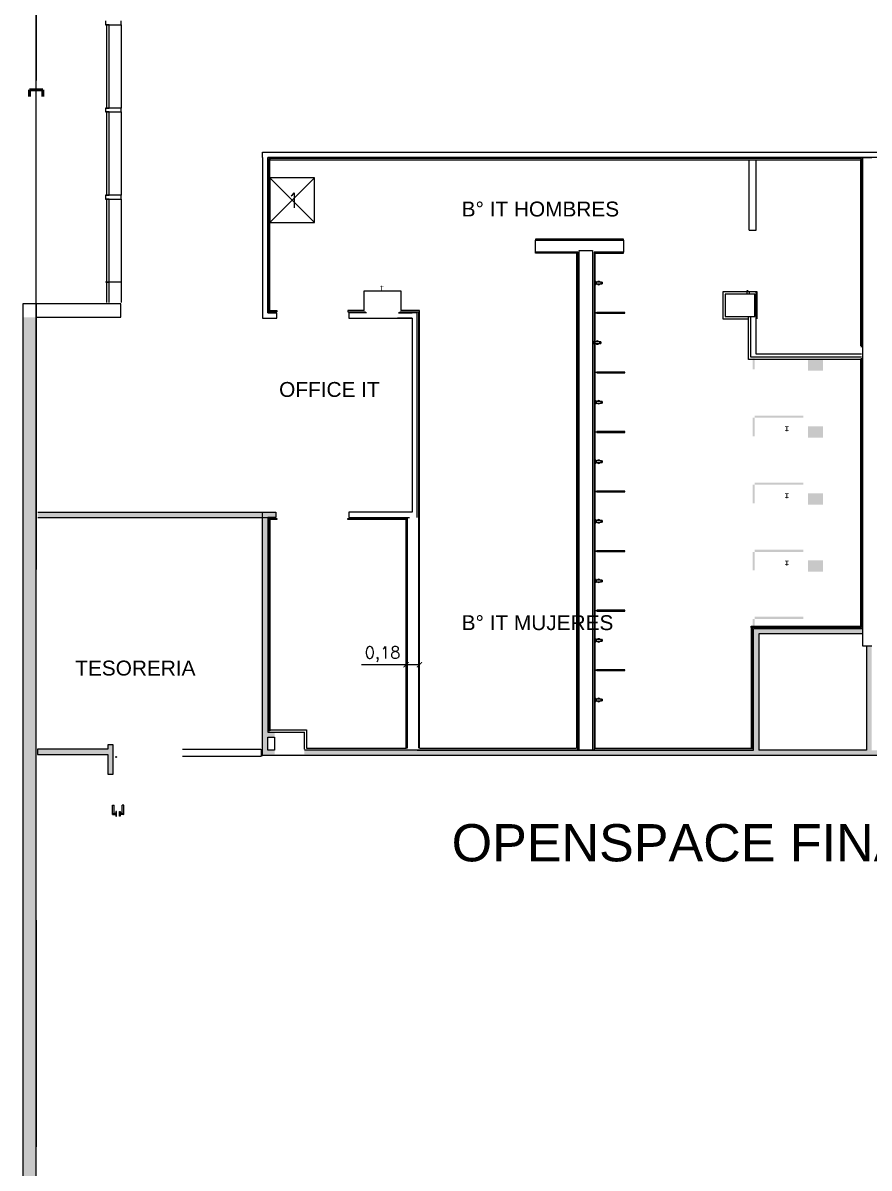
# Model space of a CAD drawing. Header units: millimetres. Extents: x 32.4 to 129.7, y 76.1 to 139.3.
# Drawn here: x 32.35 to 43.71, y 89.08 to 104.46 of the extents above; entities that cross this region are included whole.
import ezdxf

# ---------------------------------------------------------------- set-up
doc = ezdxf.new("R2010")
doc.units = ezdxf.units.MM
for name, color, linetype in [('carpinteria vidrio', 7, 'Continuous'), ('DURLOCK', 7, 'Continuous'), ('LADRILLO HU 018', 7, 'Continuous'), ('Lineas Carpintería', 7, 'Continuous'), ('Sectores', 3, 'Continuous'), ('tabique', 7, 'Continuous'), ('tabique revestimiento', 7, 'Continuous'), ('tabiqueria modular vista', 7, 'Continuous')]:
    doc.layers.add(name, color=color, linetype=linetype)
doc.layers.add('S-----TEP', color=7, linetype='Continuous', lineweight=9)
doc.styles.add('MtXpl_Arial_Unicode_', font='ARIALUNI.ttf')
doc.styles.get("Standard").update_dxf_attribs({"font": 'txt.shx'})

msp = doc.modelspace()

# ---------------------------------------------------------------- hatches: boundary and pattern name
for points in [[(37.193228, 100.915244), (37.193228, 100.923951), (37.143228, 100.923951), (37.143228, 100.915244)], [(32.3504, 85.285442), (32.5304, 85.285442), (32.5304, 100.511374), (32.3504, 100.511374)], [(40.034313, 100.560442), (40.064313, 100.560442), (40.064313, 100.580442), (40.034313, 100.580442)], [(42.891916, 99.795442), (43.091916, 99.795442), (43.091916, 99.945442), (42.891916, 99.945442)], [(40.034313, 99.760442), (40.064313, 99.760442), (40.064313, 99.780442), (40.034313, 99.780442)], [(40.034313, 98.960442), (40.064313, 98.960442), (40.064313, 98.980442), (40.034313, 98.980442)], [(42.582032, 98.99564), (42.582032, 98.986933), (42.632032, 98.986933), (42.632032, 98.99564)], [(42.891916, 98.895442), (43.091916, 98.895442), (43.091916, 99.045442), (42.891916, 99.045442)], [(40.034313, 98.160442), (40.064313, 98.160442), (40.064313, 98.180442), (40.034313, 98.180442)], [(42.891916, 97.995442), (43.091916, 97.995442), (43.091916, 98.145442), (42.891916, 98.145442)], [(42.582032, 98.09564), (42.582032, 98.086933), (42.632032, 98.086933), (42.632032, 98.09564)], [(40.034313, 97.360442), (40.064313, 97.360442), (40.064313, 97.380442), (40.034313, 97.380442)], [(42.891916, 97.095442), (43.091916, 97.095442), (43.091916, 97.245442), (42.891916, 97.245442)], [(42.582032, 97.191332), (42.582032, 97.182626), (42.632032, 97.182626), (42.632032, 97.191332)], [(40.034313, 96.560442), (40.064313, 96.560442), (40.064313, 96.580442), (40.034313, 96.580442)], [(40.034313, 95.760442), (40.064313, 95.760442), (40.064313, 95.780442), (40.034313, 95.780442)]]:
    msp.add_hatch(color=256).paths.add_polyline_path(points)
h = msp.add_hatch(color=256)
h.paths.add_polyline_path([(37.173267, 100.874149), (37.173267, 100.923951), (37.163189, 100.923951), (37.163189, 100.874149)])
h.paths.add_polyline_path([(37.193352, 100.865442), (37.193352, 100.874149), (37.143352, 100.874149), (37.143352, 100.865442)])
h.paths.add_polyline_path([(37.173267, 100.923951), (37.173267, 100.933213), (37.163189, 100.933213), (37.163189, 100.923951)])
h = msp.add_hatch(color=256)
h.paths.add_polyline_path([(42.176908, 99.160442), (42.146908, 99.160442), (42.146908, 99.060442), (42.176908, 99.060442)])
h.paths.add_polyline_path([(42.176908, 99.190442), (42.176908, 99.160442), (42.826908, 99.160442), (42.826908, 99.190442)])
h.paths.add_polyline_path([(42.176908, 99.960442), (42.146908, 99.960442), (42.146908, 99.810442), (42.176908, 99.810442)])
h = msp.add_hatch(color=256)
h.paths.add_polyline_path([(42.176908, 98.260442), (42.146908, 98.260442), (42.146908, 98.160442), (42.176908, 98.160442)])
h.paths.add_polyline_path([(42.176908, 98.290442), (42.176908, 98.260442), (42.826908, 98.260442), (42.826908, 98.290442)])
h.paths.add_polyline_path([(42.176908, 99.060442), (42.146908, 99.060442), (42.146908, 98.910442), (42.176908, 98.910442)])
h = msp.add_hatch(color=256)
h.paths.add_polyline_path([(42.601993, 99.036735), (42.601993, 98.986933), (42.612071, 98.986933), (42.612071, 99.036735)])
h.paths.add_polyline_path([(42.581908, 99.045442), (42.581908, 99.036735), (42.631908, 99.036735), (42.631908, 99.045442)])
h.paths.add_polyline_path([(42.601993, 98.986933), (42.601993, 98.977671), (42.612071, 98.977671), (42.612071, 98.986933)])
h = msp.add_hatch(color=256)
h.paths.add_polyline_path([(42.176908, 97.360442), (42.146908, 97.360442), (42.146908, 97.260442), (42.176908, 97.260442)])
h.paths.add_polyline_path([(42.176908, 97.390442), (42.176908, 97.360442), (42.826908, 97.360442), (42.826908, 97.390442)])
h.paths.add_polyline_path([(42.176908, 98.160442), (42.146908, 98.160442), (42.146908, 98.010442), (42.176908, 98.010442)])
h = msp.add_hatch(color=256)
h.paths.add_polyline_path([(42.601993, 98.136735), (42.601993, 98.086933), (42.612071, 98.086933), (42.612071, 98.136735)])
h.paths.add_polyline_path([(42.581908, 98.145442), (42.581908, 98.136735), (42.631908, 98.136735), (42.631908, 98.145442)])
h.paths.add_polyline_path([(42.601993, 98.086933), (42.601993, 98.077671), (42.612071, 98.077671), (42.612071, 98.086933)])
h = msp.add_hatch(color=256)
h.paths.add_polyline_path([(35.551796, 97.892942), (32.5504, 97.892942), (32.5504, 97.822942), (35.551796, 97.822942)])
h.paths.add_polyline_path([(33.561398, 94.675442), (33.561398, 94.770062), (33.491398, 94.770062), (33.491398, 94.710442), (32.5504, 94.710442), (32.5504, 94.640442), (33.491398, 94.640442), (33.491398, 94.372492), (33.561398, 94.372492)])
h.paths.add_polyline_path([(35.636796, 97.807942), (35.566796, 97.807942), (35.566796, 94.625442), (49.914408, 94.625442), (49.914408, 96.890442), (49.844408, 96.890442), (49.844408, 94.695442), (46.144413, 94.695442), (46.144413, 94.710442), (46.129413, 94.710442), (46.129413, 94.640442), (45.729413, 94.640442), (45.729413, 94.710442), (45.714413, 94.710442), (45.714413, 94.695442), (43.746908, 94.695442), (43.746908, 96.095442), (43.676908, 96.095442), (43.676908, 94.695442), (42.229413, 94.695442), (42.229413, 96.260442), (43.626908, 96.260442), (43.626908, 96.330442), (42.159413, 96.330442), (42.159413, 94.695442), (36.129413, 94.695442), (36.129413, 94.640442), (35.729413, 94.640442), (35.729413, 94.695442), (35.636796, 94.695442), (35.636796, 94.870442), (35.729413, 94.870442), (35.729413, 94.940442), (35.636796, 94.940442)])
h.paths.add_polyline_path([(35.746796, 97.892942), (35.566796, 97.892942), (35.566796, 97.822942), (35.746796, 97.822942)])
h = msp.add_hatch(color=256)
h.paths.add_polyline_path([(42.176908, 96.460442), (42.146908, 96.460442), (42.146908, 96.360442), (42.176908, 96.360442)])
h.paths.add_polyline_path([(42.176908, 96.490442), (42.176908, 96.460442), (42.826908, 96.460442), (42.826908, 96.490442)])
h.paths.add_polyline_path([(42.176908, 97.260442), (42.146908, 97.260442), (42.146908, 97.110442), (42.176908, 97.110442)])
h = msp.add_hatch(color=256)
h.paths.add_polyline_path([(42.601993, 97.232427), (42.601993, 97.182626), (42.612071, 97.182626), (42.612071, 97.232427)])
h.paths.add_polyline_path([(42.581908, 97.241134), (42.581908, 97.232427), (42.631908, 97.232427), (42.631908, 97.241134)])
h.paths.add_polyline_path([(42.601993, 97.182626), (42.601993, 97.173363), (42.612071, 97.173363), (42.612071, 97.182626)])
at = {"layer": 'carpinteria vidrio'}
for points in [[(40.054313, 100.565442), (40.434313, 100.565442), (40.434313, 100.575442), (40.054313, 100.575442)], [(40.054313, 99.765442), (40.434313, 99.765442), (40.434313, 99.775442), (40.054313, 99.775442)], [(40.054313, 98.965442), (40.434313, 98.965442), (40.434313, 98.975442), (40.054313, 98.975442)], [(40.054313, 98.165442), (40.434313, 98.165442), (40.434313, 98.175442), (40.054313, 98.175442)], [(40.054313, 97.365442), (40.434313, 97.365442), (40.434313, 97.375442), (40.054313, 97.375442)], [(40.054313, 96.565442), (40.434313, 96.565442), (40.434313, 96.575442), (40.054313, 96.575442)], [(40.054313, 95.765442), (40.434313, 95.765442), (40.434313, 95.775442), (40.054313, 95.775442)]]:
    msp.add_hatch(color=256, dxfattribs=at).paths.add_polyline_path(points)

# ---------------------------------------------------------------- linework, layer by layer
for p, q in [((36.266796, 102.382442), (35.666796, 102.382442)), ((35.666796, 102.382442), (35.666796, 101.782442)), ((35.666796, 102.382442), (36.266796, 101.782442)), ((35.666796, 101.782442), (36.266796, 102.382442)), ((36.266796, 101.782442), (36.266796, 102.382442)), ((35.666796, 101.782442), (36.266796, 101.782442)), ((40.034313, 100.976792), (40.024313, 100.976792)), ((40.024313, 100.976792), (40.024313, 100.973617)), ((40.024313, 100.973617), (40.024313, 100.967267)), ((40.024313, 100.967267), (40.024313, 100.964092)), ((40.024313, 100.964092), (40.034313, 100.964092)), ((40.044313, 100.989492), (40.034313, 100.989492)), ((40.034313, 100.989492), (40.034313, 100.951392)), ((40.034313, 100.983913), (40.034313, 100.989492)), ((40.034313, 100.952436), (40.034313, 100.956972)), ((40.034313, 100.951392), (40.044313, 100.951392)), ((40.046909, 100.986897), (40.044313, 100.989492)), ((40.044313, 100.989492), (40.044313, 100.951392)), ((40.044313, 100.983913), (40.044313, 100.989492)), ((40.044313, 100.951392), (40.044313, 100.956972)), ((40.044313, 100.951392), (40.046909, 100.953988)), ((40.046909, 100.986897), (40.046909, 100.953988)), ((40.046909, 100.982077), (40.046909, 100.986897)), ((40.110444, 100.981614), (40.046909, 100.981614)), ((40.046909, 100.981614), (40.046909, 100.959271)), ((40.046909, 100.959271), (40.110444, 100.959271)), ((40.046909, 100.953988), (40.046909, 100.958808)), ((40.110444, 100.981614), (40.110444, 100.959271)), ((40.120444, 100.979101), (40.110444, 100.979101)), ((40.110444, 100.961784), (40.120444, 100.961784)), ((40.128313, 100.981614), (40.120444, 100.981614)), ((40.120444, 100.981614), (40.120444, 100.959271)), ((40.120444, 100.959271), (40.128313, 100.959271)), ((40.128313, 100.981614), (40.128313, 100.959271)), ((35.746796, 100.570442), (35.636796, 100.570442)), ((35.746796, 100.570442), (35.746796, 100.570442)), ((40.014313, 100.176792), (40.004313, 100.176792)), ((40.004313, 100.176792), (40.004313, 100.173617)), ((40.004313, 100.173617), (40.004313, 100.167267)), ((40.004313, 100.167267), (40.004313, 100.164092)), ((40.004313, 100.164092), (40.014313, 100.164092)), ((40.024313, 100.189492), (40.014313, 100.189492)), ((40.014313, 100.189492), (40.014313, 100.151392)), ((40.014313, 100.183913), (40.014313, 100.189492)), ((40.014313, 100.152436), (40.014313, 100.156972)), ((40.014313, 100.151392), (40.024313, 100.151392)), ((40.026909, 100.186897), (40.024313, 100.189492)), ((40.024313, 100.189492), (40.024313, 100.151392)), ((40.024313, 100.183913), (40.024313, 100.189492)), ((40.024313, 100.151392), (40.024313, 100.156972)), ((40.024313, 100.151392), (40.026909, 100.153988)), ((40.026909, 100.186897), (40.026909, 100.153988)), ((40.026909, 100.182077), (40.026909, 100.186897)), ((40.090444, 100.181614), (40.026909, 100.181614)), ((40.026909, 100.181614), (40.026909, 100.159271)), ((40.026909, 100.159271), (40.090444, 100.159271)), ((40.026909, 100.153988), (40.026909, 100.158808)), ((40.090444, 100.181614), (40.090444, 100.159271)), ((40.100444, 100.179101), (40.090444, 100.179101)), ((40.090444, 100.161784), (40.100444, 100.161784)), ((40.108313, 100.181614), (40.100444, 100.181614)), ((40.100444, 100.181614), (40.100444, 100.159271)), ((40.100444, 100.159271), (40.108313, 100.159271)), ((40.108313, 100.181614), (40.108313, 100.159271)), ((40.034313, 99.376792), (40.024313, 99.376792)), ((40.024313, 99.376792), (40.024313, 99.373617)), ((40.024313, 99.373617), (40.024313, 99.367267)), ((40.024313, 99.367267), (40.024313, 99.364092)), ((40.024313, 99.364092), (40.034313, 99.364092)), ((40.044313, 99.389492), (40.034313, 99.389492)), ((40.034313, 99.389492), (40.034313, 99.351392)), ((40.034313, 99.383913), (40.034313, 99.389492)), ((40.046909, 99.386897), (40.044313, 99.389492)), ((40.044313, 99.389492), (40.044313, 99.351392)), ((40.044313, 99.383913), (40.044313, 99.389492)), ((40.046909, 99.386897), (40.046909, 99.353988)), ((40.046909, 99.382077), (40.046909, 99.386897)), ((40.110444, 99.381614), (40.046909, 99.381614)), ((40.046909, 99.381614), (40.046909, 99.359271)), ((40.110444, 99.381614), (40.110444, 99.359271)), ((40.120444, 99.379101), (40.110444, 99.379101)), ((40.110444, 99.361784), (40.120444, 99.361784)), ((40.128313, 99.381614), (40.120444, 99.381614)), ((40.120444, 99.381614), (40.120444, 99.359271)), ((40.128313, 99.381614), (40.128313, 99.359271)), ((40.034313, 99.352436), (40.034313, 99.356972)), ((40.034313, 99.351392), (40.044313, 99.351392)), ((40.044313, 99.351392), (40.044313, 99.356972)), ((40.044313, 99.351392), (40.046909, 99.353988)), ((40.046909, 99.359271), (40.110444, 99.359271)), ((40.046909, 99.353988), (40.046909, 99.358808)), ((40.120444, 99.359271), (40.128313, 99.359271)), ((40.034313, 98.576792), (40.024313, 98.576792)), ((40.024313, 98.576792), (40.024313, 98.573617)), ((40.024313, 98.573617), (40.024313, 98.567267)), ((40.024313, 98.567267), (40.024313, 98.564092)), ((40.024313, 98.564092), (40.034313, 98.564092)), ((40.044313, 98.589492), (40.034313, 98.589492)), ((40.034313, 98.589492), (40.034313, 98.551392)), ((40.034313, 98.583913), (40.034313, 98.589492)), ((40.034313, 98.552436), (40.034313, 98.556972)), ((40.034313, 98.551392), (40.044313, 98.551392)), ((40.046909, 98.586897), (40.044313, 98.589492)), ((40.044313, 98.589492), (40.044313, 98.551392)), ((40.044313, 98.583913), (40.044313, 98.589492)), ((40.044313, 98.551392), (40.044313, 98.556972)), ((40.044313, 98.551392), (40.046909, 98.553988)), ((40.046909, 98.586897), (40.046909, 98.553988)), ((40.046909, 98.582077), (40.046909, 98.586897)), ((40.110444, 98.581614), (40.046909, 98.581614)), ((40.046909, 98.581614), (40.046909, 98.559271)), ((40.046909, 98.559271), (40.110444, 98.559271)), ((40.046909, 98.553988), (40.046909, 98.558808)), ((40.110444, 98.581614), (40.110444, 98.559271)), ((40.120444, 98.579101), (40.110444, 98.579101)), ((40.110444, 98.561784), (40.120444, 98.561784)), ((40.128313, 98.581614), (40.120444, 98.581614)), ((40.120444, 98.581614), (40.120444, 98.559271)), ((40.120444, 98.559271), (40.128313, 98.559271)), ((40.128313, 98.581614), (40.128313, 98.559271)), ((40.034313, 97.776792), (40.024313, 97.776792)), ((40.024313, 97.776792), (40.024313, 97.773617)), ((40.024313, 97.773617), (40.024313, 97.767267)), ((40.024313, 97.767267), (40.024313, 97.764092)), ((40.024313, 97.764092), (40.034313, 97.764092)), ((40.044313, 97.789492), (40.034313, 97.789492)), ((40.034313, 97.789492), (40.034313, 97.751392)), ((40.034313, 97.783913), (40.034313, 97.789492)), ((40.034313, 97.752436), (40.034313, 97.756972)), ((40.034313, 97.751392), (40.044313, 97.751392)), ((40.046909, 97.786897), (40.044313, 97.789492)), ((40.044313, 97.789492), (40.044313, 97.751392)), ((40.044313, 97.783913), (40.044313, 97.789492)), ((40.044313, 97.751392), (40.044313, 97.756972)), ((40.044313, 97.751392), (40.046909, 97.753988)), ((40.046909, 97.786897), (40.046909, 97.753988)), ((40.046909, 97.782077), (40.046909, 97.786897)), ((40.110444, 97.781614), (40.046909, 97.781614)), ((40.046909, 97.781614), (40.046909, 97.759271)), ((40.046909, 97.759271), (40.110444, 97.759271)), ((40.046909, 97.753988), (40.046909, 97.758808)), ((40.110444, 97.781614), (40.110444, 97.759271)), ((40.120444, 97.779101), (40.110444, 97.779101)), ((40.110444, 97.761784), (40.120444, 97.761784)), ((40.128313, 97.781614), (40.120444, 97.781614)), ((40.120444, 97.781614), (40.120444, 97.759271)), ((40.120444, 97.759271), (40.128313, 97.759271)), ((40.128313, 97.781614), (40.128313, 97.759271)), ((40.034313, 96.976792), (40.024313, 96.976792)), ((40.024313, 96.976792), (40.024313, 96.973617)), ((40.024313, 96.973617), (40.024313, 96.967267)), ((40.024313, 96.967267), (40.024313, 96.964092)), ((40.024313, 96.964092), (40.034313, 96.964092)), ((40.044313, 96.989492), (40.034313, 96.989492)), ((40.034313, 96.989492), (40.034313, 96.951392)), ((40.034313, 96.983913), (40.034313, 96.989492)), ((40.034313, 96.952436), (40.034313, 96.956972)), ((40.034313, 96.951392), (40.044313, 96.951392)), ((40.046909, 96.986897), (40.044313, 96.989492)), ((40.044313, 96.989492), (40.044313, 96.951392)), ((40.044313, 96.983913), (40.044313, 96.989492)), ((40.044313, 96.951392), (40.044313, 96.956972)), ((40.044313, 96.951392), (40.046909, 96.953988)), ((40.046909, 96.986897), (40.046909, 96.953988)), ((40.046909, 96.982077), (40.046909, 96.986897)), ((40.110444, 96.981614), (40.046909, 96.981614)), ((40.046909, 96.981614), (40.046909, 96.959271)), ((40.046909, 96.959271), (40.110444, 96.959271)), ((40.046909, 96.953988), (40.046909, 96.958808)), ((40.110444, 96.981614), (40.110444, 96.959271)), ((40.120444, 96.979101), (40.110444, 96.979101)), ((40.110444, 96.961784), (40.120444, 96.961784)), ((40.128313, 96.981614), (40.120444, 96.981614)), ((40.120444, 96.981614), (40.120444, 96.959271)), ((40.120444, 96.959271), (40.128313, 96.959271)), ((40.128313, 96.981614), (40.128313, 96.959271)), ((40.034313, 96.176792), (40.024313, 96.176792)), ((40.024313, 96.176792), (40.024313, 96.173617)), ((40.024313, 96.173617), (40.024313, 96.167267)), ((40.024313, 96.167267), (40.024313, 96.164092)), ((40.024313, 96.164092), (40.034313, 96.164092)), ((40.044313, 96.189492), (40.034313, 96.189492)), ((40.034313, 96.189492), (40.034313, 96.151392)), ((40.034313, 96.183913), (40.034313, 96.189492)), ((40.034313, 96.152436), (40.034313, 96.156972)), ((40.034313, 96.151392), (40.044313, 96.151392)), ((40.046909, 96.186897), (40.044313, 96.189492)), ((40.044313, 96.189492), (40.044313, 96.151392)), ((40.044313, 96.183913), (40.044313, 96.189492)), ((40.044313, 96.151392), (40.044313, 96.156972)), ((40.044313, 96.151392), (40.046909, 96.153988)), ((40.046909, 96.186897), (40.046909, 96.153988)), ((40.046909, 96.182077), (40.046909, 96.186897)), ((40.110444, 96.181614), (40.046909, 96.181614)), ((40.046909, 96.181614), (40.046909, 96.159271)), ((40.046909, 96.159271), (40.110444, 96.159271)), ((40.046909, 96.153988), (40.046909, 96.158808)), ((40.110444, 96.181614), (40.110444, 96.159271)), ((40.120444, 96.179101), (40.110444, 96.179101)), ((40.110444, 96.161784), (40.120444, 96.161784)), ((40.128313, 96.181614), (40.120444, 96.181614)), ((40.120444, 96.181614), (40.120444, 96.159271)), ((40.120444, 96.159271), (40.128313, 96.159271)), ((40.128313, 96.181614), (40.128313, 96.159271)), ((37.494908, 95.844203), (36.897954, 95.844203)), ((37.494908, 95.844203), (37.494908, 95.894203)), ((37.674908, 95.844203), (37.494908, 95.844203)), ((37.674908, 95.844203), (37.674908, 95.894203)), ((40.034313, 95.376792), (40.024313, 95.376792)), ((40.024313, 95.376792), (40.024313, 95.373617)), ((40.024313, 95.373617), (40.024313, 95.367267)), ((40.024313, 95.367267), (40.024313, 95.364092)), ((40.024313, 95.364092), (40.034313, 95.364092)), ((40.044313, 95.389492), (40.034313, 95.389492)), ((40.034313, 95.389492), (40.034313, 95.351392)), ((40.034313, 95.383913), (40.034313, 95.389492)), ((40.046909, 95.386897), (40.044313, 95.389492)), ((40.044313, 95.389492), (40.044313, 95.351392)), ((40.044313, 95.383913), (40.044313, 95.389492)), ((40.046909, 95.386897), (40.046909, 95.353988)), ((40.046909, 95.382077), (40.046909, 95.386897)), ((40.110444, 95.381614), (40.046909, 95.381614)), ((40.046909, 95.381614), (40.046909, 95.359271)), ((40.110444, 95.381614), (40.110444, 95.359271)), ((40.120444, 95.379101), (40.110444, 95.379101)), ((40.110444, 95.361784), (40.120444, 95.361784)), ((40.128313, 95.381614), (40.120444, 95.381614)), ((40.120444, 95.381614), (40.120444, 95.359271)), ((40.128313, 95.381614), (40.128313, 95.359271)), ((40.034313, 95.352436), (40.034313, 95.356972)), ((40.034313, 95.351392), (40.044313, 95.351392)), ((40.044313, 95.351392), (40.044313, 95.356972)), ((40.044313, 95.351392), (40.046909, 95.353988)), ((40.046909, 95.359271), (40.110444, 95.359271)), ((40.046909, 95.353988), (40.046909, 95.358808)), ((40.120444, 95.359271), (40.128313, 95.359271))]:
    msp.add_line(p, q)
at = {"linetype": 'ByBlock', "const_width": 0.0105}
for points in [[(37.529908, 95.879203), (37.459908, 95.809203)], [(37.639908, 95.809203), (37.709908, 95.879203)]]:
    msp.add_lwpolyline(points, dxfattribs=at)
for centre, radius, start, end in [((40.081313, 100.970442), 0.022489, 29.785127, 150.214873), ((40.081313, 100.970442), 0.022489, 209.785127, 330.214873), ((40.081313, 100.970442), 0.021191, 31.814941, 148.185059), ((40.081313, 100.970442), 0.021191, 211.814941, 328.185059), ((40.061313, 100.170442), 0.022489, 29.785127, 150.214873), ((40.061313, 100.170442), 0.022489, 209.785127, 330.214873), ((40.061313, 100.170442), 0.021191, 31.814941, 148.185059), ((40.061313, 100.170442), 0.021191, 211.814941, 328.185059), ((40.081313, 99.370442), 0.022489, 29.785127, 150.214873), ((40.081313, 99.370442), 0.021191, 31.814941, 148.185059), ((40.081313, 99.370442), 0.022489, 209.785127, 330.214873), ((40.081313, 99.370442), 0.021191, 211.814941, 328.185059), ((40.081313, 98.570442), 0.022489, 29.785127, 150.214873), ((40.081313, 98.570442), 0.021191, 31.814941, 148.185059), ((40.081313, 98.570442), 0.022489, 209.785127, 330.214873), ((40.081313, 98.570442), 0.021191, 211.814941, 328.185059), ((40.081313, 97.770442), 0.022489, 29.785127, 150.214873), ((40.081313, 97.770442), 0.022489, 209.785127, 330.214873), ((40.081313, 97.770442), 0.021191, 31.814941, 148.185059), ((40.081313, 97.770442), 0.021191, 211.814941, 328.185059), ((40.081313, 96.970442), 0.022489, 29.785127, 150.214873), ((40.081313, 96.970442), 0.022489, 209.785127, 330.214873), ((40.081313, 96.970442), 0.021191, 31.814941, 148.185059), ((40.081313, 96.970442), 0.021191, 211.814941, 328.185059), ((40.081313, 96.170442), 0.022489, 29.785127, 150.214873), ((40.081313, 96.170442), 0.022489, 209.785127, 330.214873), ((40.081313, 96.170442), 0.021191, 31.814941, 148.185059), ((40.081313, 96.170442), 0.021191, 211.814941, 328.185059), ((40.081313, 95.370442), 0.022489, 29.785127, 150.214873), ((40.081313, 95.370442), 0.021191, 31.814941, 148.185059), ((40.081313, 95.370442), 0.022489, 209.785127, 330.214873), ((40.081313, 95.370442), 0.021191, 211.814941, 328.185059)]:
    msp.add_arc(centre, radius, start, end)
at = {"layer": 'carpinteria vidrio'}
for p, q in [((40.434313, 100.575442), (40.054313, 100.575442)), ((40.054313, 100.575442), (40.054313, 100.565442)), ((40.054313, 100.565442), (40.434313, 100.565442)), ((40.434313, 100.565442), (40.434313, 100.575442)), ((40.434313, 99.775442), (40.054313, 99.775442)), ((40.054313, 99.775442), (40.054313, 99.765442)), ((40.054313, 99.765442), (40.434313, 99.765442)), ((40.434313, 99.765442), (40.434313, 99.775442)), ((40.434313, 98.975442), (40.054313, 98.975442)), ((40.054313, 98.975442), (40.054313, 98.965442)), ((40.054313, 98.965442), (40.434313, 98.965442)), ((40.434313, 98.965442), (40.434313, 98.975442)), ((40.434313, 98.175442), (40.054313, 98.175442)), ((40.054313, 98.175442), (40.054313, 98.165442)), ((40.054313, 98.165442), (40.434313, 98.165442)), ((40.434313, 98.165442), (40.434313, 98.175442)), ((40.434313, 97.375442), (40.054313, 97.375442)), ((40.054313, 97.375442), (40.054313, 97.365442)), ((40.054313, 97.365442), (40.434313, 97.365442)), ((40.434313, 97.365442), (40.434313, 97.375442)), ((40.434313, 96.575442), (40.054313, 96.575442)), ((40.054313, 96.575442), (40.054313, 96.565442)), ((40.054313, 96.565442), (40.434313, 96.565442)), ((40.434313, 96.565442), (40.434313, 96.575442)), ((40.434313, 95.775442), (40.054313, 95.775442)), ((40.054313, 95.775442), (40.054313, 95.765442)), ((40.054313, 95.765442), (40.434313, 95.765442)), ((40.434313, 95.765442), (40.434313, 95.775442))]:
    msp.add_line(p, q, dxfattribs=at)
at = {"layer": 'DURLOCK', "lineweight": 18}
for p, q in [((35.566796, 102.657442), (35.566796, 102.727442)), ((35.566796, 102.727442), (49.914408, 102.727442)), ((35.566796, 102.657442), (35.566796, 100.500442)), ((35.636796, 100.570442), (35.636796, 102.657442)), ((43.641908, 102.657442), (35.636796, 102.657442)), ((49.844408, 102.657442), (41.864313, 102.657442)), ((42.101908, 101.680775), (42.101908, 102.627442)), ((42.194313, 101.680775), (42.194313, 102.627442)), ((43.626908, 96.095442), (43.626908, 102.657442)), ((43.626908, 102.657442), (43.746908, 102.657442)), ((35.636796, 102.397442), (35.636796, 102.412442)), ((39.234313, 101.385442), (39.234313, 101.545442)), ((39.234313, 101.545442), (40.414313, 101.545442)), ((40.414313, 101.545442), (40.414313, 101.385442)), ((39.799313, 101.385442), (39.234313, 101.385442)), ((39.799313, 94.695442), (39.799313, 101.385442)), ((40.414313, 101.385442), (40.019313, 101.385442)), ((40.019313, 101.385442), (40.019313, 94.695442)), ((35.566796, 100.500442), (35.566796, 100.500442)), ((35.566796, 100.500442), (35.761796, 100.500442)), ((35.636796, 100.570442), (35.746796, 100.570442)), ((35.636796, 100.570442), (35.676796, 100.570442)), ((35.761796, 100.570442), (35.746796, 100.570442)), ((35.746796, 100.570442), (35.746796, 100.570442)), ((35.761796, 100.500442), (35.761796, 100.570442)), ((36.964408, 100.570442), (36.726796, 100.570442)), ((36.726796, 100.570442), (36.726796, 100.500442)), ((36.726796, 100.500442), (37.574908, 100.500442)), ((37.574908, 100.500442), (37.379408, 100.500442)), ((37.644908, 100.570442), (37.394408, 100.570442)), ((37.394408, 100.570442), (37.574908, 100.570442)), ((37.574908, 100.500442), (37.574908, 97.892942)), ((37.644908, 97.822942), (37.644908, 100.570442)), ((32.5504, 97.892942), (35.746796, 97.892942)), ((32.5504, 97.822942), (35.746796, 97.822942)), ((35.566796, 94.625442), (35.566796, 97.892942)), ((35.746796, 97.822942), (35.636796, 97.822942)), ((35.636796, 97.822942), (35.636796, 94.940442)), ((35.746796, 97.892942), (35.746796, 97.822942)), ((37.574908, 97.892942), (36.726796, 97.892942)), ((36.726796, 97.892942), (36.726796, 97.822942)), ((36.726796, 97.822942), (37.539908, 97.822942)), ((42.159413, 94.695442), (42.159413, 96.330442)), ((42.159413, 96.330442), (43.626908, 96.330442)), ((43.626908, 96.260442), (42.229413, 96.260442)), ((42.229413, 96.260442), (42.229413, 94.695442)), ((43.746908, 96.095442), (43.626908, 96.095442)), ((43.676908, 96.095442), (43.676908, 94.695442)), ((35.636796, 94.940442), (36.129413, 94.940442)), ((36.129413, 94.710442), (36.129413, 94.940442)), ((33.561398, 94.770063), (33.491398, 94.770063)), ((33.491398, 94.770063), (33.491398, 94.710443)), ((33.561398, 94.675443), (33.561398, 94.770063)), ((35.636796, 94.870442), (35.729413, 94.870442)), ((35.636796, 94.695442), (35.636796, 94.870442)), ((35.729413, 94.870442), (35.729413, 94.695442)), ((33.491398, 94.710443), (32.546398, 94.710443)), ((32.546398, 94.710443), (32.546398, 94.640443)), ((32.546398, 94.640443), (33.491398, 94.640443)), ((33.491398, 94.640443), (33.491398, 94.372493)), ((33.561398, 94.372493), (33.561398, 94.675443)), ((49.914408, 94.625442), (35.566796, 94.625442)), ((35.729413, 94.695442), (35.636796, 94.695442)), ((42.159413, 94.695442), (36.129413, 94.695442)), ((37.644908, 94.695442), (42.159413, 94.695442)), ((43.676908, 94.695442), (42.229413, 94.695442)), ((33.491398, 94.372493), (33.561398, 94.372493))]:
    msp.add_line(p, q, dxfattribs=at)
at = {"layer": 'LADRILLO HU 018'}
for p, q in [((39.819313, 101.405442), (39.999313, 101.405442)), ((39.819313, 94.695442), (39.819313, 101.405442)), ((39.999313, 101.405442), (39.999313, 94.695442)), ((32.3504, 100.691375), (32.3504, 85.105442)), ((33.664691, 100.691375), (32.3504, 100.691375)), ((33.664691, 100.511375), (33.664691, 100.691375)), ((32.5304, 85.285442), (32.5304, 100.511375)), ((32.5304, 100.511375), (33.664691, 100.511375)), ((39.999313, 94.695442), (39.819313, 94.695442))]:
    msp.add_line(p, q, dxfattribs=at)
at = {"layer": 'Lineas Carpintería', "extrusion": (0, 0, -1)}
for p, q in [((33.459691, 104.490442), (33.459691, 104.438442)), ((33.459691, 104.438442), (33.669691, 104.438442)), ((33.669691, 104.438442), (33.669691, 104.490442)), ((33.669691, 103.320442), (33.459691, 103.320442)), ((33.459691, 103.320442), (33.459691, 103.268442)), ((33.459691, 103.268442), (33.669691, 103.268442)), ((33.669691, 103.268442), (33.669691, 103.320442)), ((33.669691, 102.150442), (33.459691, 102.150442)), ((33.459691, 102.150442), (33.459691, 102.098442)), ((33.669691, 102.098442), (33.669691, 102.150442)), ((33.459691, 102.098442), (33.669691, 102.098442)), ((33.669691, 100.980442), (33.459691, 100.980442))]:
    msp.add_line(p, q, dxfattribs=at)
at = {"layer": 'Lineas Carpintería'}
for p, q in [((33.507191, 104.438442), (33.472191, 104.438442)), ((33.472191, 104.438442), (33.472191, 103.320442)), ((33.507191, 103.320442), (33.507191, 104.438442)), ((33.509691, 103.320442), (33.509691, 104.438442)), ((33.669691, 104.438442), (33.669691, 103.320442)), ((33.472191, 103.320442), (33.507191, 103.320442)), ((33.507191, 103.268442), (33.472191, 103.268442)), ((33.472191, 103.268442), (33.472191, 102.150442)), ((33.507191, 102.150442), (33.507191, 103.268442)), ((33.509691, 102.150442), (33.509691, 103.268442)), ((33.669691, 103.268442), (33.669691, 102.150442)), ((33.472191, 102.150442), (33.507191, 102.150442)), ((33.507191, 102.098442), (33.472191, 102.098442)), ((33.472191, 102.098442), (33.472191, 100.711375)), ((33.507191, 100.711375), (33.507191, 102.098442)), ((33.509691, 100.711375), (33.509691, 102.098442)), ((33.669691, 102.098442), (33.669691, 100.711375)), ((33.472191, 100.980442), (33.507191, 100.980442))]:
    msp.add_line(p, q, dxfattribs=at)
at = {"layer": 'S-----TEP'}
for p, q in [((32.5297, 100.711375), (32.5297, 126.466892)), ((32.5297, 106.094677), (32.5297, 103.690454)), ((32.5297, 100.711375), (32.5297, 103.411493)), ((32.5297, 94.679442), (32.5297, 100.740442)), ((32.5297, 100.691762), (32.5297, 97.125205)), ((32.5297, 93.412807), (32.5297, 96.550458)), ((32.5297, 92.412807), (32.5297, 89.367369))]:
    msp.add_line(p, q, dxfattribs=at)
at = {"layer": 'S-----TEP', "lineweight": 50}
for p, q in [((32.4408, 103.565625), (32.6186, 103.565625)), ((32.4408, 103.477995), (32.4408, 103.565625)), ((32.6186, 103.565625), (32.6186, 103.477995))]:
    msp.add_line(p, q, dxfattribs=at)
at = {"layer": 'tabique', "lineweight": 18}
for p, q in [((42.101908, 101.680775), (42.194313, 101.680775)), ((42.194313, 100.852407), (42.101908, 100.852407)), ((42.101908, 100.852407), (42.101908, 100.820442)), ((42.194313, 100.820442), (42.194313, 100.852407)), ((42.194313, 100.015442), (42.194313, 100.820442)), ((42.124313, 99.975442), (42.124313, 100.520442)), ((43.611908, 100.015442), (42.194313, 100.015442)), ((42.194313, 99.975442), (42.124313, 99.975442)), ((43.611908, 99.975442), (42.194313, 99.975442)), ((35.551796, 94.610442), (35.551796, 94.710443)), ((35.551796, 94.710443), (35.551796, 94.710443)), ((35.551796, 94.710443), (35.551796, 94.610443)), ((35.551796, 94.610443), (35.551796, 94.610442))]:
    msp.add_line(p, q, dxfattribs=at)
at = {"layer": 'tabique'}
for p, q in [((42.179313, 100.820442), (41.779313, 100.820442)), ((41.779313, 100.820442), (41.779313, 100.520442)), ((42.179313, 100.820442), (41.779313, 100.820442)), ((41.779313, 100.820442), (41.779313, 100.520442)), ((42.179313, 100.520442), (42.179313, 100.820442)), ((42.179313, 100.520442), (42.179313, 100.820442)), ((41.779313, 100.520442), (42.179313, 100.520442)), ((41.779313, 100.520442), (42.179313, 100.520442))]:
    msp.add_line(p, q, dxfattribs=at)
at = {"layer": 'tabique revestimiento'}
for p, q in [((35.666796, 102.642442), (35.651796, 102.642442)), ((35.651796, 102.642442), (35.651796, 100.600442)), ((35.666796, 100.600442), (35.666796, 102.642442)), ((43.611908, 102.642442), (35.666796, 102.642442)), ((35.666796, 102.642442), (35.666796, 102.627442)), ((35.666796, 102.627442), (43.611908, 102.627442)), ((43.611908, 102.627442), (43.596908, 102.627442)), ((43.596908, 102.627442), (43.596908, 100.125442)), ((43.611908, 102.627442), (43.611908, 102.642442)), ((43.611908, 100.110442), (43.611908, 102.627442)), ((40.414313, 101.560442), (39.234313, 101.560442)), ((39.234313, 101.560442), (39.234313, 101.545442)), ((39.234313, 101.545442), (40.414313, 101.545442)), ((40.414313, 101.545442), (40.414313, 101.560442)), ((39.234313, 101.385442), (39.784313, 101.385442)), ((39.234313, 101.370442), (39.234313, 101.385442)), ((39.784313, 101.370442), (39.234313, 101.370442)), ((39.799313, 101.385442), (39.784313, 101.385442)), ((39.784313, 101.385442), (39.784313, 94.725442)), ((39.784313, 101.385442), (39.784313, 101.370442)), ((39.799313, 94.710442), (39.799313, 101.385442)), ((40.034313, 101.385442), (40.019313, 101.385442)), ((40.019313, 101.385442), (40.019313, 94.725442)), ((40.034313, 94.725442), (40.034313, 101.385442)), ((40.414313, 101.385442), (40.034313, 101.385442)), ((40.034313, 101.385442), (40.034313, 101.370442)), ((40.034313, 101.370442), (40.414313, 101.370442)), ((40.414313, 101.370442), (40.414313, 101.385442)), ((36.934408, 100.600442), (36.934408, 100.865442)), ((36.934408, 100.865442), (37.424408, 100.865442)), ((37.424408, 100.865442), (37.424408, 100.600442)), ((42.209313, 100.850442), (41.749313, 100.850442)), ((41.749313, 100.850442), (41.749313, 100.490442)), ((42.086908, 100.867407), (42.071908, 100.867407)), ((42.071908, 100.867407), (42.071908, 100.820442)), ((42.209313, 100.490442), (42.209313, 100.850442)), ((35.651796, 100.585442), (35.651796, 100.600442)), ((35.651796, 100.600442), (35.761796, 100.600442)), ((35.651796, 100.600442), (35.666796, 100.600442)), ((35.761796, 100.600442), (35.761796, 100.585442)), ((36.934408, 100.600442), (36.711796, 100.600442)), ((36.711796, 100.600442), (36.711796, 100.585442)), ((37.674908, 100.600442), (37.424408, 100.600442)), ((37.674908, 100.585442), (37.674908, 100.600442)), ((35.761796, 100.585442), (35.651796, 100.585442)), ((36.711796, 100.585442), (36.949408, 100.585442)), ((37.409408, 100.585442), (37.674908, 100.585442)), ((37.659908, 100.585442), (37.659908, 94.725442)), ((37.674908, 94.725442), (37.674908, 100.585442)), ((41.749313, 100.490442), (42.094313, 100.490442)), ((42.094313, 99.945442), (42.094313, 100.520442)), ((42.209313, 100.490442), (42.209313, 100.490442)), ((42.194313, 99.945442), (42.094313, 99.945442)), ((43.611908, 99.945442), (42.194313, 99.945442)), ((43.596908, 99.945442), (43.596908, 96.360442)), ((43.611908, 96.360442), (43.611908, 99.960442)), ((35.651796, 97.807942), (35.761796, 97.807942)), ((35.651796, 97.792942), (35.651796, 97.807942)), ((35.761796, 97.792942), (35.651796, 97.792942)), ((35.651796, 97.792942), (35.666796, 97.792942)), ((35.651796, 94.955442), (35.651796, 97.792942)), ((35.666796, 97.792942), (35.666796, 94.955442)), ((35.761796, 97.807942), (35.761796, 97.792942)), ((36.711796, 97.807942), (37.509908, 97.807942)), ((36.711796, 97.792942), (36.711796, 97.807942)), ((37.509908, 97.792942), (36.711796, 97.792942)), ((37.494908, 94.725442), (37.494908, 97.792942)), ((37.494908, 97.792942), (37.509908, 97.792942)), ((37.509908, 97.807942), (37.509908, 97.792942)), ((37.509908, 97.792942), (37.509908, 94.725442)), ((42.129413, 96.345442), (42.129413, 96.360442)), ((42.129413, 96.360442), (43.611908, 96.360442)), ((43.611908, 96.345442), (42.129413, 96.345442)), ((42.144413, 96.345442), (42.129413, 96.345442)), ((42.129413, 96.345442), (42.129413, 94.725442)), ((42.144413, 94.725442), (42.144413, 96.345442)), ((43.596908, 96.360442), (43.611908, 96.360442)), ((43.611908, 96.360442), (43.611908, 96.345442)), ((35.666796, 94.955442), (35.651796, 94.955442)), ((35.666796, 94.970442), (36.159413, 94.970442)), ((36.159413, 94.970442), (36.159413, 94.725442)), ((36.159413, 94.725442), (37.494908, 94.725442)), ((37.509908, 94.725442), (37.494908, 94.725442)), ((37.674908, 94.725442), (39.784313, 94.725442)), ((39.799313, 94.710442), (39.799313, 94.710442)), ((40.034313, 94.725442), (42.144413, 94.725442)), ((42.129413, 94.725442), (42.144413, 94.725442))]:
    msp.add_line(p, q, dxfattribs=at)
at = {"layer": 'tabiqueria modular vista', "linetype": 'Continuous'}
for p, q in [((34.493696, 94.710443), (35.546796, 94.710443)), ((35.546796, 94.610443), (34.493696, 94.610443)), ((33.553782, 93.957989), (33.5739, 93.957989)), ((33.553782, 93.83093), (33.553782, 93.957989)), ((33.5739, 93.850592), (33.553782, 93.83093)), ((33.553782, 93.83093), (33.599736, 93.83093)), ((33.5739, 93.850592), (33.5739, 93.957989)), ((33.5739, 93.850592), (33.599736, 93.850592)), ((33.599736, 93.87126), (33.599736, 93.810443)), ((33.608696, 93.87126), (33.599736, 93.87126)), ((33.608696, 93.810443), (33.608696, 93.87126)), ((33.648696, 93.810443), (33.648696, 93.87126)), ((33.648696, 93.87126), (33.657656, 93.87126)), ((33.657656, 93.87126), (33.657656, 93.810443)), ((33.683492, 93.850592), (33.657656, 93.850592)), ((33.70361, 93.83093), (33.657656, 93.83093)), ((33.70361, 93.957989), (33.683492, 93.957989)), ((33.683492, 93.850592), (33.683492, 93.957989)), ((33.683492, 93.850592), (33.70361, 93.83093)), ((33.70361, 93.83093), (33.70361, 93.957989)), ((33.599736, 93.810443), (33.608696, 93.810443)), ((33.657656, 93.810443), (33.648696, 93.810443))]:
    msp.add_line(p, q, dxfattribs=at)
msp.add_circle((33.603696, 94.605443), 0.005, dxfattribs=at)

# ---------------------------------------------------------------- texts
for s, height, p in [('1', 0.2, (35.899538, 101.982033)), ('0,18', 0.16, (36.939093, 95.929895))]:
    msp.add_text(s, height=height).set_placement(p)
at = {"layer": 'Sectores', "style": 'MtXpl_Arial_Unicode_'}
for s, height, p in [('B° IT HOMBRES', 0.2, (38.241773, 101.864711)), ('OFFICE IT', 0.2, (35.790374, 99.441407)), ('B° IT MUJERES', 0.2, (38.241773, 96.309319)), ('TESORERIA', 0.2, (33.053001, 95.699447)), ('OPENSPACE FINANZAS', 0.5, (38.107351, 93.203214))]:
    msp.add_text(s, height=height, dxfattribs=at).set_placement(p)

doc.saveas('drawing.dxf')
